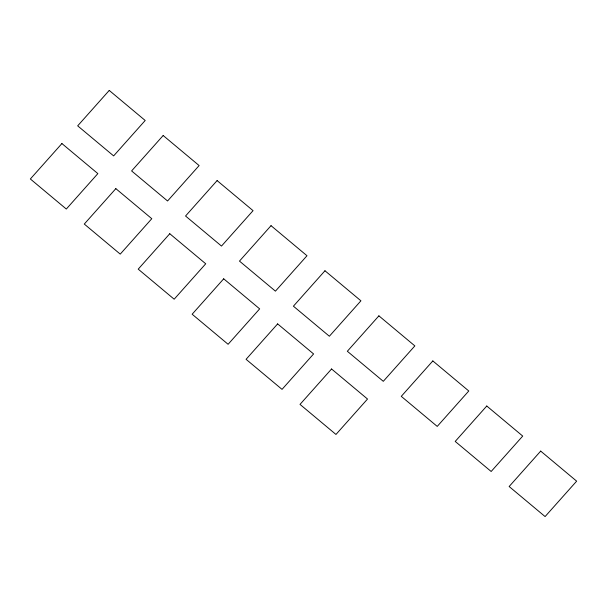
<?xml version="1.0" encoding="UTF-8"?>
<svg xmlns="http://www.w3.org/2000/svg" width="607" height="607" viewBox="0 0 607 607"><rect width="100%" height="100%" fill="white"/><g stroke="black" fill="none" stroke-linecap="round" stroke-linejoin="round"><path stroke-width="0.91" d="M61.906 143.555L30.35 178.982L66.307 209.036L97.856 173.61L61.906 143.555M109.237 90.428L77.681 125.846L113.638 155.9L145.194 120.482L109.237 90.428M115.838 188.64L84.282 224.059L120.239 254.121L151.788 218.695L115.838 188.64M163.169 135.513L131.613 170.931L167.57 200.985L199.126 165.567L163.169 135.513M169.77 233.725L138.214 269.144L174.171 299.205L205.727 263.779L169.77 233.725M217.101 180.59L185.545 216.016L221.502 246.07L253.058 210.652L217.101 180.59M223.702 278.81L192.146 314.229L228.103 344.29L259.659 308.864L223.702 278.81M271.033 225.675L239.477 261.101L275.434 291.155L306.99 255.737L271.033 225.675M277.634 323.895L246.078 359.314L282.035 389.368L313.591 353.949L277.634 323.895M324.965 270.76L293.409 306.186L329.366 336.24L360.922 300.814L324.965 270.76M331.566 368.98L300.01 404.399L335.967 434.453L367.523 399.034L331.566 368.98M378.897 315.845L347.341 351.263L383.298 381.325L414.854 345.899L378.897 315.845M432.829 360.93L401.273 396.348L437.23 426.41L468.786 390.984L432.829 360.93M486.761 406.015L455.212 441.433L491.162 471.487L522.718 436.069L486.761 406.015M540.693 451.1L509.144 486.518L545.094 516.572L576.65 481.154L540.693 451.1"/></g></svg>
